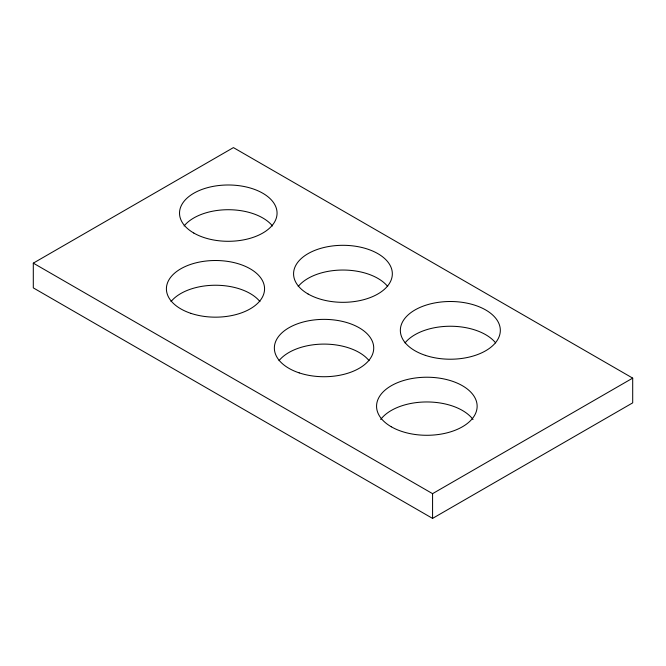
<?xml version="1.0" encoding="UTF-8"?>
<svg xmlns="http://www.w3.org/2000/svg" width="666" height="666" viewBox="0 0 666 666"><rect width="100%" height="100%" fill="white"/><g stroke="black" fill="none" stroke-linecap="round" stroke-linejoin="round"><path stroke-width="1" d="M33.3 263.145L233.425 147.602L632.7 378.122L632.7 402.855L432.575 518.398L33.3 287.879L33.3 263.145L432.575 493.664L632.7 378.122M432.575 493.664L432.575 518.398M171.012 301.59A49.076 28.33 0 0 1 215.484 285.239A49.076 28.33 0 0 1 259.956 301.59M279.021 360.656A49.684 28.68 0 0 1 324.042 344.097A49.684 28.68 0 0 1 369.064 360.656M380.677 419.488A50.283 29.029 0 0 1 426.848 401.956A50.283 29.029 0 0 1 473.027 419.488M405.045 342.898A49.983 28.854 0 0 1 450.341 326.24A49.983 28.854 0 0 1 495.637 342.898M298.21 286.488A49.376 28.505 0 0 1 342.957 270.038A49.376 28.505 0 0 1 387.704 286.488M184.091 225.974A48.768 28.155 0 0 1 228.288 209.715A48.768 28.155 0 0 1 272.486 225.974M193.806 233.05A48.768 28.155 0 0 0 275.399 220.429A48.768 28.155 0 0 0 215.667 185.947A48.768 28.155 0 0 0 193.806 233.05M190.942 313.37A49.076 28.33 0 0 0 264.56 288.836A49.076 28.33 0 0 0 190.942 264.302A49.076 28.33 0 0 0 190.942 313.37M308.042 293.972A49.376 28.505 0 0 0 390.651 281.194A49.376 28.505 0 0 0 330.178 246.278A49.376 28.505 0 0 0 308.042 293.972M299.2 372.885A49.684 28.68 0 0 0 373.726 348.043A49.684 28.68 0 0 0 299.2 323.21A49.684 28.68 0 0 0 299.2 372.885M425.349 355.353A49.983 28.854 0 0 0 500.324 330.361A49.983 28.854 0 0 0 425.349 305.369A49.983 28.854 0 0 0 425.349 355.353M391.292 426.781A50.283 29.029 0 0 0 475.424 413.769A50.283 29.029 0 0 0 413.836 378.213A50.283 29.029 0 0 0 391.292 426.781"/></g></svg>
